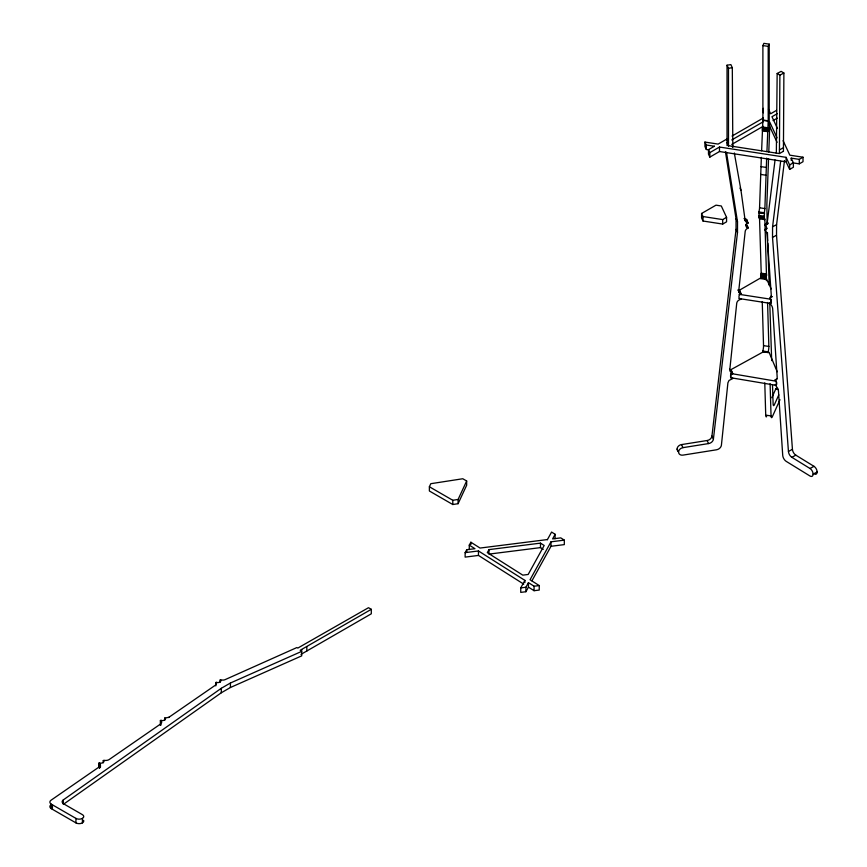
<?xml version="1.0" encoding="UTF-8"?>
<svg xmlns="http://www.w3.org/2000/svg" width="867" height="867" viewBox="0 0 867 867"><rect width="100%" height="100%" fill="white"/><g stroke="black" fill="none" stroke-linecap="round" stroke-linejoin="round"><path stroke-width="1.3" d="M761.616 150.739L762.895 120.025L762.895 45.572L763.881 43.35L769.202 44.141L769.202 124.545M766.937 151.541L768.205 120.827L768.205 46.363L769.202 44.141M767.067 228.368L765.062 229.441L765.062 230.189A3.945 2.211 61.9 0 1 767.067 234.263L771.283 295.344L769.712 298.551C771.663 298.725 771.597 303.764 770.286 303.244M765.062 229.441C767.089 231.76 767.187 225.355 765.095 225.192L765.095 224.445A3.457 1.94 61.9 0 0 767.165 223.22L775.055 159.918M769.69 302.811L769.69 303.558A4.368 2.449 61.9 0 1 772.66 308.652L777.179 377.156A4.606 2.59 61.9 0 1 775.206 379.789L775.206 380.537C777.363 380.711 777.179 387.04 775.174 384.775L777.677 388.286L778.458 390.93L782.728 455.468A5.202 2.926 61.9 0 0 786.12 461.309L809.951 475.983A4.573 2.568 61.9 0 0 813.105 474.151L817.115 472.016M776.344 153.383L777.157 73.489L781.167 71.354L783.887 73.023L783.432 151.324M779.422 153.459L779.877 75.158L777.157 73.489M769.202 124.566L769.17 126.203M732.496 147.076L732.626 145.504M771.164 288.939L766.341 278.545L765.962 279.402L760.652 278.61L761.215 273.192L759.546 218.842A3.945 0.802 -81.5 0 0 758.809 217.682L759.189 211.841L758.809 212.697L764.12 213.488L764.499 212.643L764.12 218.473A3.945 0.802 -81.5 0 1 764.857 219.644L766.493 275.511L761.172 274.72M780.636 161.349L772.573 226.796L772.519 237.385L788.439 451.458A4.964 2.796 61.9 0 0 791.853 457.31L809.995 468.483A4.573 2.568 61.9 0 1 813.105 474.151M784.483 160.547L776.583 224.661L776.529 235.25L792.438 449.323A4.964 2.796 61.9 0 0 795.863 455.175L814.005 466.338A4.573 2.568 61.9 0 1 817.093 471.507A4.573 2.568 61.9 0 1 814.774 474.216M758.809 212.697L758.809 211.949A3.457 0.704 -81.5 0 0 759.557 207.787L761.345 157.36M764.12 213.488L764.12 212.74A3.457 0.704 -81.5 0 0 764.878 208.579L766.666 158.152M729.57 369.255A4.606 3.62 -25.5 0 0 731.119 369.906L732.572 373.71C729.797 372.788 729.841 379.703 732.572 377.925L732.572 378.673L729.028 380.45L727.912 382.78L721.398 445.291A5.202 4.097 -25.5 0 1 716.586 449.778L682.979 455.121A4.573 3.598 -25.5 0 1 678.568 452.086A4.573 3.598 -25.5 0 1 682.979 447.643L708.556 443.579A4.964 3.912 -25.5 0 0 713.411 439.092L711.948 436.036L736.04 229.365L736.05 218.809L725.441 151.779M713.411 439.092L737.503 232.421L737.514 221.865L726.481 152.202M768.541 158.726L766.861 204.406L767.176 224.39M768.791 152.007L769.723 126.474M765.962 279.402L766.526 274.676L761.215 273.885M771.283 296.07L771.153 296.622M766.341 279.174L766.363 278.589L766.341 280.67M763.209 351.568L763.144 350.972L762.819 351.796L768.14 352.598L768.498 351.731L768.52 352.36M760.652 278.61L761.074 277.971M771.836 397.758L775.705 389.099A4.573 0.932 -81.5 0 1 776.702 388.752M778.804 394.843L774.383 404.726A4.964 1.019 -81.5 0 1 773.115 403.827L772.497 384.937M779.986 399.698L772.291 416.854A5.202 1.062 -81.5 0 1 771.045 415.922L765.724 415.13L764.781 382.921M429.371 486.755L430.791 483.699L462.783 478.747L466.663 480.99L466.663 485.227L458.09 503.694L452.791 504.518L429.371 490.993L429.371 486.755L452.791 500.281L458.09 499.457L466.663 480.99M523.755 584.152L478.465 555.433L465.135 557.113L465.135 552.637L466.739 549.721L474.953 548.692L469.275 545.126L470.879 542.233L480.058 548.052L547.445 539.556M488.977 549.624L487.308 552.647L522.801 575.146L528.166 574.474L544.173 545.484L540.477 543.132L488.977 549.624L488.977 554.111L540.477 547.619L543.251 549.375M528.447 587.132L534.072 590.698L539.231 590.059L539.231 585.572L534.072 586.222L528.447 582.646L528.447 587.132L525.911 591.727L520.742 592.378L520.742 587.902L524.893 580.391L478.465 550.957L465.135 552.637M547.326 539.773L551.585 532.056L555.14 534.31L552.604 538.906L560.765 537.876L564.319 540.13L564.319 544.617L551 546.286L531.937 580.814M525.911 591.727L525.911 587.252L528.447 582.646M564.319 540.13L551 541.81L530.051 579.752L539.231 585.572M759.058 216.479L764.369 217.281M744.374 218.668A3.457 2.72 -25.5 0 0 746.585 219.373L748.037 223.177C745.284 222.245 745.306 229.191 748.037 227.403L748.037 228.151A3.945 3.1 -25.5 0 0 745.197 231.424L738.771 290.521L739.074 292.146L740.949 294.325C738.229 293.425 738.196 300.318 740.949 298.562L740.949 299.31A4.368 3.435 -25.5 0 0 736.733 303.222L729.819 369.57A4.606 3.62 -25.5 0 0 732.572 372.962M301.673 649.524L301.683 655.875L230.427 687.498L221.302 692.776L63.302 804.392L63.302 799.916L221.302 688.29L230.427 683.012L301.683 651.388L300.199 650.272L371.304 609.317L371.304 613.803L300.968 654.379M220.12 682.286L220.12 680.042C223.144 680.714 217.65 683.965 216.457 682.156L215.807 682.535A3.945 2.276 0 0 1 215.46 685.147L168.523 717.551M792.373 162.79L799.287 163.852L803.015 161.706L803.015 157.22L799.287 159.376L791.213 158.13L793.381 162.79L793.381 167.266L789.642 169.423L786.109 161.815L719.491 151.53L709.845 157.1L708.48 154.153L708.48 149.666L714.419 146.23M727.402 138.731L718.114 144.095L704.947 142.069L704.947 146.545L706.312 149.492L708.621 149.85M732.041 136.054L763.394 117.945M776.507 110.369L770.611 113.772L768.444 109.123M709.845 157.1L709.845 152.614L719.491 147.043L786.109 157.339L789.642 164.947L789.642 169.423M731.759 139.955L763.198 121.792M777.331 113.631L771.977 116.72L777.482 128.576M731.759 144.442L763.198 126.279M773.05 120.589L777.331 118.107M783.324 151.335L779.444 153.578L728.518 145.71L727.099 142.643M701.587 213.477L715.99 205.165L721.301 205.978L726.568 217.346L726.568 221.822L722.688 224.065L703.007 221.02L701.587 217.964L701.587 213.477L703.007 216.544L703.007 221.02M789.642 164.947L793.381 162.79M703.007 216.544L722.688 219.589L726.568 217.346M738.792 290.575L761.042 277.722M220.12 680.042L220.771 679.663A3.457 1.994 0 0 0 225.052 679.663L296.904 647.541L297.825 648.072L368.497 607.702L371.304 609.317M160.731 725.267A4.368 2.514 0 0 0 160.373 725.029L160.373 720.553L161.024 720.174C162.183 721.973 167.71 718.732 164.687 718.06L164.687 720.304M164.687 718.06L169.282 717.247M160.373 725.029L161.024 724.66M98.936 763.112L99.347 767.837L98.936 763.112L99.586 762.732C100.735 764.531 106.229 761.313 103.238 760.63L103.238 762.873M103.238 760.63L103.888 760.251A4.606 2.655 0 0 0 109.209 759.514L160.655 723.956A4.368 2.514 0 0 0 160.373 720.553M98.936 767.598L99.586 767.219M730.708 369.775L763.838 351.558L769.116 352.446L777.211 371.791M779.877 75.158L783.887 73.023M779.444 149.883L783.454 147.748M765.095 224.445L768.097 222.841M765.095 225.192L768.097 223.588M772.573 226.796L776.583 224.661M772.519 237.385L776.529 235.25M770.199 297.728L772.421 296.557M775.206 379.789L777.211 378.716M788.439 451.458L792.438 449.323M791.853 457.31L795.863 455.175M809.995 468.483L814.005 466.338M727.034 145.623L727.034 65.22L730.859 64.602L732.312 67.669L732.821 147.423M727.034 65.22L728.486 68.276L732.312 67.669M745.848 220.229L746.585 220.12L748.037 223.177M738.749 291.388L739.486 290.521L738.24 289.86L739.703 292.916M678.395 451.469A4.573 3.598 -25.5 0 1 677.441 447.545A4.573 3.598 -25.5 0 1 681.516 444.587L707.093 440.523A4.964 3.912 -25.5 0 0 711.948 436.036M520.742 587.902L525.911 587.252M762.895 45.572L768.205 46.363M762.895 120.025L768.205 120.827M762.754 120.318L768.075 121.109M762.754 127.037L768.075 127.828M762.429 127.774L767.75 128.565M762.44 128.002L767.761 128.804M762.451 128.24L767.761 129.042M762.461 128.489L767.772 129.281M762.461 128.739L767.783 129.53M762.461 128.988L767.783 129.779M762.461 129.248L767.783 130.039M762.461 129.508L767.783 130.299M762.461 129.779L767.783 130.57M762.461 130.05L767.772 130.841M762.451 130.321L767.761 131.112M762.429 130.874L767.75 131.676M760.966 166.637L766.287 167.429M760.652 174.419L765.962 175.21M759.557 207.787L764.878 208.579M758.809 211.949L764.12 212.74M759.189 212.469L764.499 213.26M759.189 215.46L764.499 216.251M758.809 216.934L764.12 217.725M758.809 217.682L764.12 218.473M759.546 218.842L764.857 219.644M761.215 273.192L766.526 273.994M761.193 274.254L766.515 275.099M761.172 274.644L766.482 275.435M761.139 275.045L766.45 275.836M761.085 275.457L766.406 276.248M761.031 275.869L766.352 276.66M761.042 276.009L766.352 276.801M760.977 276.28L766.287 277.072M760.901 276.692L766.222 277.483M760.825 277.093L766.135 277.884M760.738 277.483L766.049 278.274M760.652 277.863L765.962 278.654M760.652 277.939L765.962 278.73M762.245 301.694L763.534 345.64L768.856 346.432A4.606 0.943 -81.5 0 1 768.14 351.85L768.14 352.598M763.534 345.64A4.606 0.943 -81.5 0 1 762.819 351.048L768.14 351.85M764.347 351.568L768.335 352.165M775.705 389.099L778.371 389.5M803.015 157.22L789.848 155.182L783.096 140.66M704.947 142.069L706.312 145.006L714.386 146.252M739.042 294.314L771.034 299.256L771.034 303.493L739.042 298.541M99.347 763.35L100.485 765.214L99.434 766.764L50.98 800.263A5.202 3.002 0 0 0 51.283 804.164L75.938 818.394A4.573 2.644 0 0 0 82.408 818.394L82.408 822.881M50.633 805.042A5.202 3.002 0 0 0 51.283 808.64L75.938 822.881A4.573 2.644 0 0 0 81.455 823.292A4.573 2.644 0 0 0 83.59 820.323M555.053 538.732L555.053 534.245M727.034 139.674L728.486 142.73M739.974 188.106L740.949 190.144L745.132 220.413A3.457 2.72 -25.5 0 0 748.037 222.429M744.168 218.376L745.132 220.413M748.037 227.403L746.585 224.347L745.848 224.466L747.311 227.522M748.037 228.151L746.585 225.095A3.945 3.1 -25.5 0 0 746.216 225.257M736.05 218.809L737.514 221.865M736.04 229.365L737.503 232.421M740.949 293.577L739.486 290.521L740.949 293.653M739.139 290.402L740.949 294.325M738.814 290.25L740.277 293.306M738.511 290.077L739.974 293.133M738.099 290.109L739.443 292.829M732.572 373.71L731.119 369.906M707.093 440.523L708.556 443.579M681.516 444.587L682.979 447.643M677.105 449.03L678.568 452.086M777.06 137.864L769.668 121.944L769.668 126.419L777.06 142.351M708.48 149.666L709.845 152.614M734.316 152.982L740.949 190.144M767.436 232.486L767.707 240.582M767.794 243.28L769.181 285.102M769.766 302.637L771.684 360.65M770.102 383.723L771.045 415.922M767.566 302.496L768.856 346.432M799.287 159.376L799.287 163.852M791.213 158.13L791.213 160.362M786.109 157.339L786.109 161.815M763.339 108.332L763.339 112.818M762.819 351.048L762.819 351.796M746.585 219.373L746.585 220.12M728.486 68.276L728.486 146.295M722.688 219.589L722.688 224.065M719.491 147.043L719.491 151.53M706.312 145.006L706.312 149.492M551 541.81L551 546.286M540.477 543.132L540.477 547.619M534.072 586.222L534.072 590.698M524.893 580.391L524.893 582.635M478.465 550.957L478.465 555.433M470.879 542.233L470.879 544.465M469.275 545.126L469.275 549.613M466.739 549.721L466.739 551.965M458.09 499.457L458.09 503.694M452.791 500.281L452.791 504.518M306.82 646.544L306.82 651.03M230.427 683.012L230.427 687.498M221.302 688.29L221.302 692.776M215.807 682.535L215.807 685.895M100.399 764.542L100.474 767.122M100.236 764.217L100.236 766.461M100.008 763.903L100.008 767.273M99.705 763.621L99.705 768.097M75.938 818.394L75.938 822.881M52.421 804.814L52.421 809.301M51.283 804.164L51.283 808.64M766.677 416.583A5.202 1.062 -81.5 0 1 765.724 415.13M63.302 799.916A4.964 2.872 0 0 0 63.649 803.828L82.408 814.655A4.573 2.644 0 0 1 82.408 818.394M776.279 385.36L730.816 377.741L730.816 373.504L776.279 381.231L776.279 385.457"/></g></svg>
